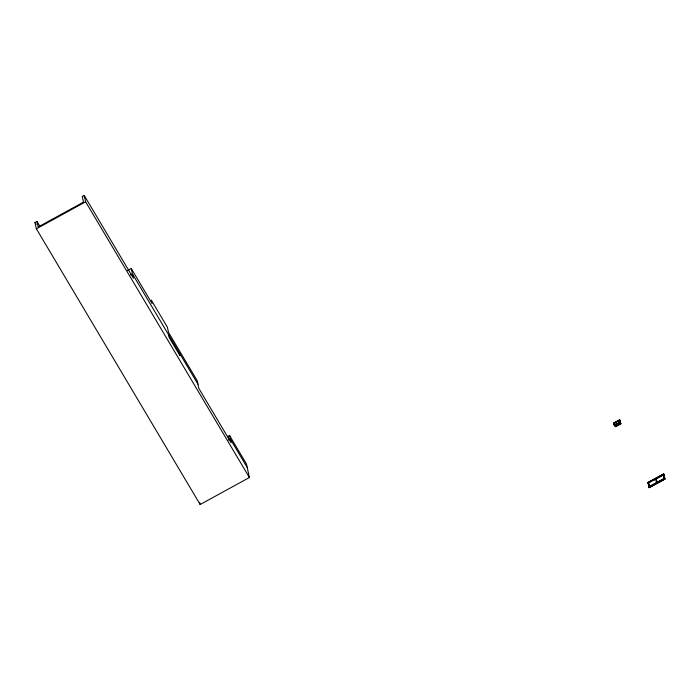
<?xml version="1.0" encoding="UTF-8"?>
<svg xmlns="http://www.w3.org/2000/svg" width="700" height="700" viewBox="0 0 700 700"><rect width="100%" height="100%" fill="white"/><g stroke="black" fill="none" stroke-linecap="round" stroke-linejoin="round"><path stroke-width="1.05" d="M228.69 439.241L228.034 436.266L229.513 435.453L246.435 463.942L249.401 477.514L200.156 504.516L36.383 228.804L35 222.486L36.969 221.401L39.76 226.109M127.461 270.62L131.268 268.529L133.376 278.197L84.245 195.484L82.276 196.56L83.493 202.143L38.185 226.984L36.969 221.401M36.383 228.804L85.619 201.801L84.245 195.484M130.541 274.96L132.44 273.919L197.951 384.204M228.314 440.064L230.282 438.988L247.205 467.477M613.795 423.08L619.701 419.842L620.462 422.537L614.556 425.775L613.795 423.08L614.066 423.544L616.604 422.152M619.841 420.07L613.935 423.316L614.416 425.547L620.322 422.301L619.701 419.842M619.657 420.254L620.253 422.564L614.731 425.591L614.145 423.281L618.739 420.761M614.285 425.311L620.191 422.074L620.462 422.537L620.06 422.118M614.626 425.294L620.139 422.266M618.126 424.874L618.109 424.848M619.36 420.271L620.69 423.623L615.571 426.431L614.241 423.08M620.918 423.745L615.449 426.641L620.891 423.701L619.614 420.297M647.859 482.545L663.617 473.9L664.029 474.591L665 479.054L649.241 487.699L647.859 482.545L648.27 483.236M649.241 487.699L648.183 482.492L663.346 474.18L663.758 474.863M648.244 482.606L655.979 478.371L656.276 478.94M648.62 482.65L655.76 478.73M654.273 480.069L664.029 474.591M664.274 478.415L649.101 486.736L649.512 487.419L664.676 479.106L663.346 474.18M648.83 487.008L664.589 478.363L663.617 473.9M656.722 482.886L649.521 486.71L648.707 482.79M657.011 482.72L664.151 478.809L663.416 475.02M664.615 478.992L656.88 483.227L656.582 482.659M664.589 478.363L665 479.054M664.151 478.809L657.151 482.956L655.979 478.371M620.253 422.564L619.474 420.07L614.031 423.027L614.556 425.775M614.197 423.273L615.501 426.711M614.504 425.084L614.731 425.591M648.183 482.492L649.512 487.419M131.268 268.529L152.014 303.45L151.287 300.108L167.388 327.215L168.525 332.421L197.181 380.669L198.888 388.483L231.096 442.706L229.513 435.453M85.619 201.801L249.401 477.514M35 222.486L36.12 224.368M664.239 478.949L663.337 474.889L655.707 478.642L656.661 482.799M656.119 478.599L657.099 482.86M656.285 480.883L656.74 483M179.393 352.957L180.005 355.749L169.085 337.365L168.472 334.574M199.719 502.512L200.156 504.516M663.548 474.521L648.384 482.834L649.311 487.077L664.475 478.756L663.548 474.521"/></g></svg>
